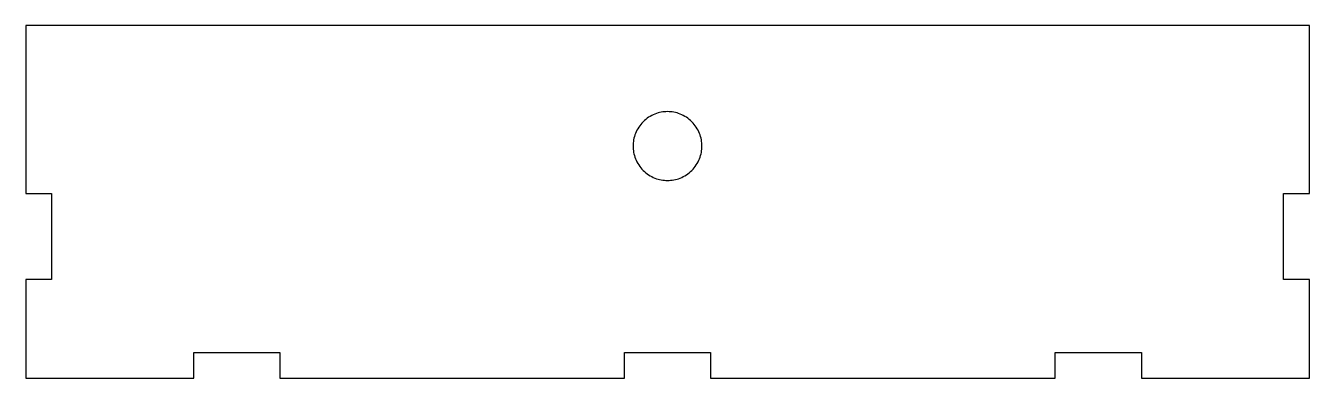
# Model space of a CAD drawing. Header units: millimetres. Extents: x 187 to 336, y 250 to 291.
import ezdxf

# ---------------------------------------------------------------- set-up
doc = ezdxf.new("R2010")
doc.units = ezdxf.units.MM

msp = doc.modelspace()

# ---------------------------------------------------------------- linework, layer by layer
at = {"color": 7, "linetype": 'Continuous', "lineweight": 25}
for p, q in [((187.05, 291.26), (187.05, 271.76)), ((336.05, 291.26), (187.05, 291.26)), ((336.05, 271.76), (336.05, 291.26)), ((187.05, 271.76), (190.05, 271.76)), ((190.05, 271.76), (190.05, 261.76)), ((333.05, 271.76), (336.05, 271.76)), ((333.05, 261.76), (333.05, 271.76)), ((187.05, 261.76), (187.05, 250.26)), ((190.05, 261.76), (187.05, 261.76)), ((336.05, 261.76), (333.05, 261.76)), ((336.05, 250.26), (336.05, 261.76)), ((206.55, 253.26), (216.55, 253.26)), ((206.55, 250.26), (206.55, 253.26)), ((216.55, 253.26), (216.55, 250.26)), ((256.55, 253.26), (266.55, 253.26)), ((256.55, 250.26), (256.55, 253.26)), ((266.55, 253.26), (266.55, 250.26)), ((306.55, 253.26), (316.55, 253.26)), ((306.55, 250.26), (306.55, 253.26)), ((316.55, 253.26), (316.55, 250.26)), ((187.05, 250.26), (206.55, 250.26)), ((216.55, 250.26), (256.55, 250.26)), ((266.55, 250.26), (306.55, 250.26)), ((316.55, 250.26), (336.05, 250.26))]:
    msp.add_line(p, q, dxfattribs=at)
msp.add_open_spline([(265.55, 277.26), (265.55, 276.78), (265.46, 276.28), (265.07, 275.29), (264.76, 274.82), (263.98, 274.04), (263.51, 273.73), (262.53, 273.34), (262.02, 273.26), (261.07, 273.26), (260.57, 273.34), (259.58, 273.73), (259.11, 274.04), (258.33, 274.82), (258.02, 275.29), (257.63, 276.28), (257.55, 276.78), (257.55, 277.73), (257.63, 278.24), (258.02, 279.22), (258.33, 279.69), (259.11, 280.47), (259.58, 280.78), (260.57, 281.17), (261.07, 281.26), (262.02, 281.26), (262.53, 281.17), (263.51, 280.78), (263.98, 280.47), (264.76, 279.69), (265.07, 279.22), (265.46, 278.24), (265.55, 277.73), (265.55, 277.26)], degree=3, knots=[0, 0, 0, 0, 0.0625, 0.0625, 0.125, 0.125, 0.1875, 0.1875, 0.25, 0.25, 0.3125, 0.3125, 0.375, 0.375, 0.4375, 0.4375, 0.5, 0.5, 0.5625, 0.5625, 0.625, 0.625, 0.6875, 0.6875, 0.75, 0.75, 0.8125, 0.8125, 0.875, 0.875, 0.9375, 0.9375, 1, 1, 1, 1], dxfattribs=at)

doc.saveas('drawing.dxf')
